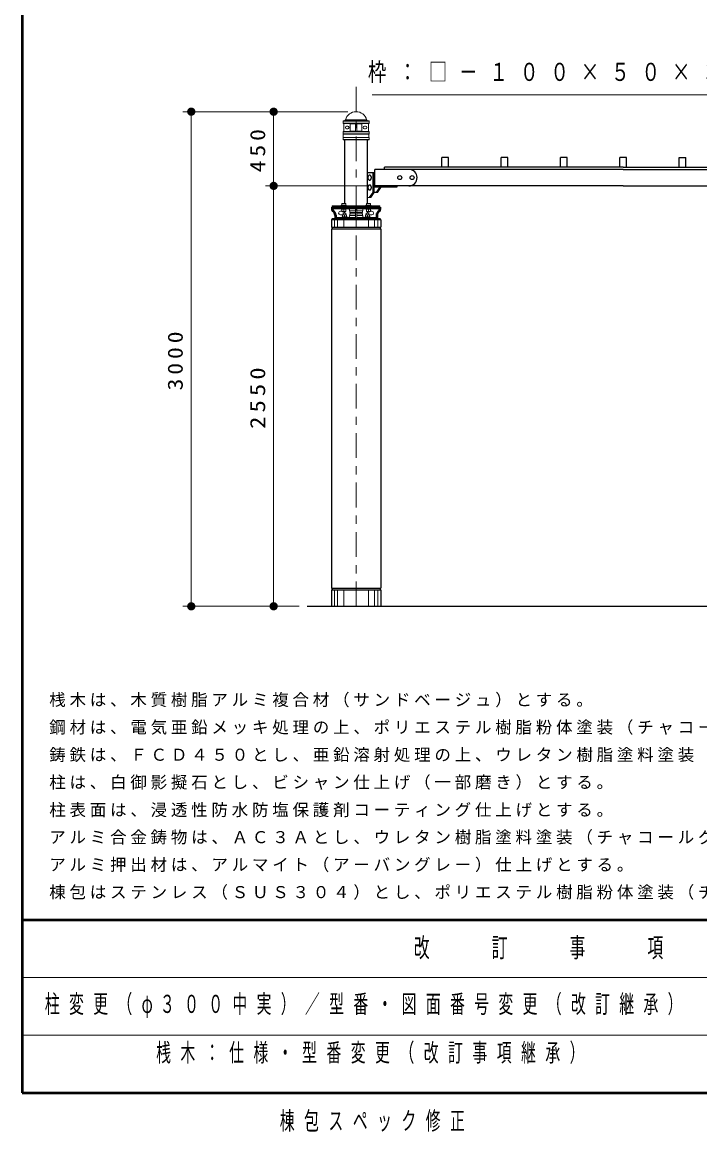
# Model space of a CAD drawing. Units: millimetres on the paper, scale 1:50. Extents: x -365 to 10, y -38 to 257.
# Drawn here: x -365 to -282.8, y -4.7 to 129.9 of the extents above; entities that cross this region are included whole.
import ezdxf

# ---------------------------------------------------------------- set-up
doc = ezdxf.new("R2010")
doc.units = ezdxf.units.MM
doc.linetypes.add('USER2', pattern=[6, 3, -1, 1, -1])
doc.layers.add('LY_1', color=7, linetype='Continuous', lineweight=13)
doc.layers.add('LY_2', color=7, linetype='Continuous', lineweight=13)
doc.styles.add('ＭＳ ゴシック', font='')
doc.styles.get('ＭＳ ゴシック').set_extended_font_data('MS Gothic')

# ---------------------------------------------------------------- blocks, each defined once
blk = doc.blocks.new('filled_dot')
at = {"color": 0, "linetype": 'Continuous', "lineweight": -2, "const_width": 1.25}
blk.add_lwpolyline([(-0.625, 0, 1), (0.625, 0, 1)], format="xyb", close=True, dxfattribs=at)

msp = doc.modelspace()

# ---------------------------------------------------------------- linework, layer by layer
at = {"layer": 'LY_1', "linetype": 'USER2'}
msp.add_line((-324.491, 59.02), (-324.491, 122.244), dxfattribs=at)
at = {"layer": 'LY_1'}
for p, q in [((-325.491, 119.02), (-345.491, 119.02)), ((-344.491, 59.02), (-344.491, 119.02)), ((-334.491, 110.02), (-334.491, 119.02)), ((-326.071, 117.882), (-326.051, 117.902)), ((-326.071, 117.882), (-322.911, 117.882)), ((-326.071, 117.882), (-326.071, 117.622)), ((-326.071, 117.622), (-326.051, 117.602)), ((-326.071, 117.622), (-322.911, 117.622)), ((-326.051, 117.902), (-322.931, 117.902)), ((-326.051, 117.602), (-322.931, 117.602)), ((-326.051, 117.602), (-325.229, 117.566)), ((-325.991, 117.597), (-325.991, 116.606)), ((-325.889, 117.902), (-325.771, 118.02)), ((-325.771, 118.02), (-323.211, 118.02)), ((-325.641, 117.252), (-325.501, 117.252)), ((-325.191, 117.564), (-324.561, 117.564)), ((-325.191, 117.526), (-325.191, 116.677)), ((-324.561, 117.562), (-324.561, 116.642)), ((-323.791, 117.564), (-324.421, 117.564)), ((-324.421, 117.562), (-324.421, 116.642)), ((-323.791, 117.526), (-323.791, 116.677)), ((-322.931, 117.602), (-323.753, 117.566)), ((-323.341, 117.252), (-323.481, 117.252)), ((-323.093, 117.902), (-323.211, 118.02)), ((-322.991, 117.597), (-322.991, 116.606)), ((-322.931, 117.902), (-322.911, 117.882)), ((-322.931, 117.602), (-322.911, 117.622)), ((-322.911, 117.882), (-322.911, 117.622)), ((-326.031, 116.602), (-326.071, 116.562)), ((-326.071, 116.562), (-326.071, 116.322)), ((-326.071, 116.562), (-322.911, 116.562)), ((-326.071, 116.322), (-326.051, 116.302)), ((-326.071, 116.322), (-322.911, 116.322)), ((-326.051, 115.902), (-326.071, 115.882)), ((-326.071, 115.882), (-326.071, 115.642)), ((-326.071, 115.882), (-322.911, 115.882)), ((-326.051, 116.302), (-326.051, 115.902)), ((-326.051, 116.302), (-322.931, 116.302)), ((-326.051, 115.902), (-322.931, 115.902)), ((-326.031, 116.602), (-325.229, 116.637)), ((-326.031, 116.602), (-322.951, 116.602)), ((-325.641, 116.952), (-325.501, 116.952)), ((-325.191, 116.638), (-324.561, 116.638)), ((-323.791, 116.638), (-324.421, 116.638)), ((-322.951, 116.602), (-323.753, 116.637)), ((-323.341, 116.952), (-323.481, 116.952)), ((-322.951, 116.602), (-322.911, 116.562)), ((-322.911, 116.322), (-322.931, 116.302)), ((-322.931, 116.302), (-322.931, 115.902)), ((-322.931, 115.902), (-322.911, 115.882)), ((-322.911, 116.562), (-322.911, 116.322)), ((-322.911, 115.882), (-322.911, 115.642)), ((-326.071, 115.642), (-326.031, 115.602)), ((-326.071, 115.642), (-322.911, 115.642)), ((-326.031, 115.602), (-322.951, 115.602)), ((-322.911, 115.642), (-322.951, 115.602)), ((-323.011, 110.02), (-335.491, 110.02)), ((-334.491, 59.02), (-334.491, 110.02)), ((-325.751, 107.864), (-326.231, 107.864)), ((-326.231, 107.864), (-326.231, 107.664)), ((-325.751, 107.864), (-325.751, 107.664)), ((-323.231, 107.864), (-323.231, 107.664)), ((-322.751, 107.864), (-323.231, 107.864)), ((-322.751, 107.864), (-322.751, 107.664)), ((-321.591, 107.6), (-327.391, 107.6)), ((-327.391, 107.6), (-327.391, 107.419)), ((-327.391, 107.239), (-324.581, 107.239)), ((-326.391, 106.939), (-326.231, 106.939)), ((-326.391, 106.499), (-326.131, 106.499)), ((-326.291, 107.664), (-326.291, 107.6)), ((-325.691, 107.664), (-326.291, 107.664)), ((-326.291, 107.175), (-326.291, 107.239)), ((-326.291, 107.175), (-325.691, 107.175)), ((-326.231, 106.915), (-326.231, 107.175)), ((-326.231, 106.915), (-325.751, 106.915)), ((-326.151, 106.863), (-326.151, 106.915)), ((-326.151, 106.863), (-325.831, 106.863)), ((-326.131, 106.523), (-325.651, 106.523)), ((-326.131, 106.523), (-326.131, 106.263)), ((-325.731, 106.719), (-326.051, 106.719)), ((-326.051, 106.719), (-326.051, 106.523)), ((-325.991, 106.915), (-325.991, 107.175)), ((-325.891, 106.523), (-325.891, 106.263)), ((-325.831, 106.863), (-325.831, 106.915)), ((-325.751, 106.915), (-325.751, 107.175)), ((-325.731, 106.719), (-325.731, 106.523)), ((-325.691, 107.664), (-325.691, 107.6)), ((-325.691, 107.175), (-325.691, 107.239)), ((-325.651, 106.523), (-325.651, 106.263)), ((-325.291, 107.139), (-325.291, 107.019)), ((-325.251, 106.999), (-325.291, 107.019)), ((-325.291, 106.419), (-325.251, 106.439)), ((-325.291, 106.419), (-325.291, 106.299)), ((-324.581, 106.999), (-325.251, 106.999)), ((-325.251, 106.999), (-325.251, 106.819)), ((-325.211, 106.799), (-325.251, 106.819)), ((-325.251, 106.619), (-325.211, 106.639)), ((-325.251, 106.619), (-325.251, 106.439)), ((-324.581, 106.439), (-325.251, 106.439)), ((-324.581, 106.799), (-325.211, 106.799)), ((-325.211, 106.799), (-325.211, 106.639)), ((-324.581, 106.639), (-325.211, 106.639)), ((-324.581, 107.239), (-324.581, 106.199)), ((-324.441, 106.799), (-324.541, 106.799)), ((-324.401, 107.239), (-324.401, 106.199)), ((-321.591, 107.239), (-324.401, 107.239)), ((-324.401, 106.999), (-323.731, 106.999)), ((-324.401, 106.799), (-323.771, 106.799)), ((-324.401, 106.639), (-323.771, 106.639)), ((-324.401, 106.439), (-323.731, 106.439)), ((-323.771, 106.799), (-323.731, 106.819)), ((-323.771, 106.799), (-323.771, 106.639)), ((-323.731, 106.619), (-323.771, 106.639)), ((-323.731, 106.999), (-323.691, 107.019)), ((-323.731, 106.999), (-323.731, 106.819)), ((-323.731, 106.619), (-323.731, 106.439)), ((-323.691, 106.419), (-323.731, 106.439)), ((-323.691, 107.139), (-323.691, 107.019)), ((-323.691, 106.419), (-323.691, 106.299)), ((-322.851, 106.523), (-323.331, 106.523)), ((-323.331, 106.523), (-323.331, 106.263)), ((-323.291, 107.664), (-323.291, 107.6)), ((-322.691, 107.664), (-323.291, 107.664)), ((-323.291, 107.175), (-323.291, 107.239)), ((-322.691, 107.175), (-323.291, 107.175)), ((-323.251, 106.719), (-323.251, 106.523)), ((-322.931, 106.719), (-323.251, 106.719)), ((-323.231, 106.915), (-323.231, 107.175)), ((-322.751, 106.915), (-323.231, 106.915)), ((-323.151, 106.863), (-323.151, 106.915)), ((-322.831, 106.863), (-323.151, 106.863)), ((-323.091, 106.523), (-323.091, 106.263)), ((-322.991, 106.915), (-322.991, 107.175)), ((-322.931, 106.719), (-322.931, 106.523)), ((-322.851, 106.523), (-322.851, 106.263)), ((-322.591, 106.499), (-322.851, 106.499)), ((-322.831, 106.863), (-322.831, 106.915)), ((-322.751, 106.915), (-322.751, 107.175)), ((-322.591, 106.939), (-322.751, 106.939)), ((-322.691, 107.664), (-322.691, 107.6)), ((-322.691, 107.175), (-322.691, 107.239)), ((-321.591, 107.6), (-321.591, 107.419)), ((-327.116, 105.92), (-327.116, 105.019)), ((-326.991, 106.199), (-324.581, 106.199)), ((-326.741, 105.92), (-326.741, 105.019)), ((-326.191, 106.263), (-325.591, 106.263)), ((-326.191, 106.263), (-326.191, 106.199)), ((-325.991, 105.92), (-325.991, 105.019)), ((-325.591, 106.263), (-325.591, 106.199)), ((-324.491, 105.92), (-324.491, 105.019)), ((-321.991, 106.199), (-324.401, 106.199)), ((-323.391, 106.263), (-323.391, 106.199)), ((-323.391, 106.263), (-322.791, 106.263)), ((-322.991, 105.92), (-322.991, 105.019)), ((-322.791, 106.263), (-322.791, 106.199)), ((-322.241, 105.92), (-322.241, 105.019)), ((-321.866, 105.92), (-321.866, 105.019)), ((-327.116, 61.02), (-327.116, 59.02)), ((-326.741, 61.02), (-326.741, 59.02)), ((-325.991, 61.02), (-325.991, 59.02)), ((-324.491, 61.02), (-324.491, 59.02)), ((-322.991, 61.02), (-322.991, 59.02)), ((-322.241, 61.02), (-322.241, 59.02)), ((-321.866, 61.02), (-321.866, 59.02)), ((-331.409, 59.02), (-345.491, 59.02))]:
    msp.add_line(p, q, dxfattribs=at)
at = {"layer": 'LY_1', "lineweight": 25}
for p, q in [((-325.889, 115.602), (-325.889, 107.864)), ((-323.093, 107.864), (-323.093, 115.602)), ((-292.091, 112.02), (-317.991, 112.02)), ((-292.091, 112.02), (-266.091, 112.02)), ((-292.091, 110.02), (-318.091, 110.02)), ((-292.091, 110.02), (-266.091, 110.02)), ((-330.409, 59.02), (-187.398, 59.02))]:
    msp.add_line(p, q, dxfattribs=at)
at = {"layer": 'LY_1', "color": 40, "lineweight": 25}
for p, q in [((-313.291, 113.48), (-314.091, 113.48)), ((-314.091, 112.28), (-314.091, 113.48)), ((-313.291, 112.28), (-313.291, 113.48)), ((-306.091, 113.48), (-306.891, 113.48)), ((-306.891, 112.28), (-306.891, 113.48)), ((-306.091, 112.28), (-306.091, 113.48)), ((-298.891, 113.48), (-299.691, 113.48)), ((-299.691, 112.28), (-299.691, 113.48)), ((-298.891, 112.28), (-298.891, 113.48)), ((-291.691, 113.48), (-292.491, 113.48)), ((-292.491, 112.28), (-292.491, 113.48)), ((-291.691, 112.28), (-291.691, 113.48)), ((-285.291, 113.48), (-284.491, 113.48)), ((-285.291, 112.28), (-285.291, 113.48)), ((-284.491, 112.28), (-284.491, 113.48)), ((-292.091, 112.28), (-321.031, 112.28)), ((-321.031, 112.02), (-321.031, 112.28)), ((-292.091, 112.28), (-263.151, 112.28))]:
    msp.add_line(p, q, dxfattribs=at)
at = {"layer": 'LY_1', "color": 4, "lineweight": 25}
for p, q in [((-322.211, 109.9), (-322.211, 112.02)), ((-318.091, 112.02), (-322.211, 112.02)), ((-322.211, 111.62), (-323.093, 111.62)), ((-322.423, 109.22), (-322.423, 111.62)), ((-322.296, 109.22), (-322.296, 111.62)), ((-322.848, 108.62), (-322.423, 109.22)), ((-322.72, 108.62), (-322.296, 109.22)), ((-321.9, 109.22), (-322.423, 109.22)), ((-318.091, 110.02), (-322.211, 110.02)), ((-322.211, 109.9), (-319.491, 109.9)), ((-322.028, 109.22), (-321.603, 109.82)), ((-321.9, 109.22), (-321.476, 109.82)), ((-321.603, 109.82), (-321.603, 109.9)), ((-321.476, 109.82), (-321.603, 109.82)), ((-321.476, 109.82), (-321.476, 109.9)), ((-319.491, 109.9), (-319.491, 110.02)), ((-327.406, 106.02), (-327.491, 105.92)), ((-321.491, 105.92), (-327.491, 105.92)), ((-327.491, 105.919), (-327.491, 105.019)), ((-327.491, 105.019), (-321.491, 105.019)), ((-321.577, 106.019), (-327.405, 106.019)), ((-327.405, 105.019), (-327.405, 104.819)), ((-321.576, 106.021), (-321.49, 105.921)), ((-321.576, 105.019), (-321.576, 104.819)), ((-321.491, 105.919), (-321.491, 105.019)), ((-327.491, 104.819), (-327.491, 61.22)), ((-327.491, 104.819), (-321.491, 104.819)), ((-321.491, 104.819), (-321.491, 61.22)), ((-327.491, 61.22), (-321.491, 61.22)), ((-327.491, 61.02), (-327.491, 59.02)), ((-327.491, 61.02), (-321.491, 61.02)), ((-327.405, 61.22), (-327.405, 61.02)), ((-321.576, 61.22), (-321.576, 61.02)), ((-321.491, 61.02), (-321.491, 59.02))]:
    msp.add_line(p, q, dxfattribs=at)
at = {"layer": 'LY_1', "color": 4}
msp.add_line((-322.72, 108.62), (-323.093, 108.62), dxfattribs=at)
at = {"layer": 'LY_1', "color": 140, "lineweight": 50}
for p, q in [((-327.391, 107.419), (-327.391, 107.136)), ((-327.391, 107.419), (-321.591, 107.419)), ((-326.991, 106.479), (-326.991, 106.019)), ((-321.991, 106.479), (-321.991, 106.019)), ((-321.591, 107.419), (-321.591, 107.136)), ((-326.991, 106.019), (-321.991, 106.019))]:
    msp.add_line(p, q, dxfattribs=at)
at = {"layer": 'LY_1'}
msp.add_lwpolyline([(-269.325, 110.743), (-279.605, 121.078), (-322.542, 121.078)], dxfattribs=at)
at = {"layer": 'LY_1', "color": 4, "lineweight": 25}
for points in [[(-322.848, 111.32), (-322.866, 111.318), (-322.884, 111.315), (-322.902, 111.309), (-322.92, 111.301), (-322.937, 111.291), (-322.954, 111.279), (-322.969, 111.265), (-322.984, 111.249), (-322.998, 111.232), (-323.01, 111.212), (-323.021, 111.192), (-323.031, 111.17), (-323.04, 111.146), (-323.047, 111.122), (-323.052, 111.097), (-323.056, 111.072), (-323.059, 111.046), (-323.06, 111.02), (-323.059, 110.993), (-323.056, 110.967), (-323.052, 110.942), (-323.047, 110.917), (-323.04, 110.893), (-323.031, 110.87), (-323.021, 110.847), (-323.01, 110.827), (-322.998, 110.807), (-322.984, 110.79), (-322.969, 110.774), (-322.954, 110.76), (-322.937, 110.748), (-322.92, 110.738), (-322.902, 110.73), (-322.884, 110.724), (-322.866, 110.721), (-322.848, 110.72), (-322.829, 110.721), (-322.811, 110.724), (-322.793, 110.73), (-322.775, 110.738), (-322.758, 110.748), (-322.741, 110.76), (-322.726, 110.774), (-322.711, 110.79), (-322.698, 110.807), (-322.685, 110.827), (-322.674, 110.847), (-322.664, 110.87), (-322.655, 110.893), (-322.648, 110.917), (-322.643, 110.942), (-322.639, 110.967), (-322.636, 110.993), (-322.635, 111.02), (-322.636, 111.046), (-322.639, 111.072), (-322.643, 111.097), (-322.648, 111.122), (-322.655, 111.146), (-322.664, 111.17), (-322.674, 111.192), (-322.685, 111.212), (-322.698, 111.232), (-322.711, 111.249), (-322.726, 111.265), (-322.741, 111.279), (-322.758, 111.291), (-322.775, 111.301), (-322.793, 111.309), (-322.811, 111.315), (-322.829, 111.318)], [(-322.848, 110.12), (-322.866, 110.118), (-322.884, 110.115), (-322.902, 110.109), (-322.92, 110.101), (-322.937, 110.091), (-322.954, 110.079), (-322.969, 110.065), (-322.984, 110.049), (-322.998, 110.032), (-323.01, 110.012), (-323.021, 109.992), (-323.031, 109.97), (-323.04, 109.946), (-323.047, 109.922), (-323.052, 109.897), (-323.056, 109.872), (-323.059, 109.846), (-323.06, 109.82), (-323.059, 109.793), (-323.056, 109.767), (-323.052, 109.742), (-323.047, 109.717), (-323.04, 109.693), (-323.031, 109.67), (-323.021, 109.647), (-323.01, 109.627), (-322.998, 109.607), (-322.984, 109.59), (-322.969, 109.574), (-322.954, 109.56), (-322.937, 109.548), (-322.92, 109.538), (-322.902, 109.53), (-322.884, 109.524), (-322.866, 109.521), (-322.848, 109.52), (-322.829, 109.521), (-322.811, 109.524), (-322.793, 109.53), (-322.775, 109.538), (-322.758, 109.548), (-322.741, 109.56), (-322.726, 109.574), (-322.711, 109.59), (-322.698, 109.607), (-322.685, 109.627), (-322.674, 109.647), (-322.664, 109.67), (-322.655, 109.693), (-322.648, 109.717), (-322.643, 109.742), (-322.639, 109.767), (-322.636, 109.793), (-322.635, 109.82), (-322.636, 109.846), (-322.639, 109.872), (-322.643, 109.897), (-322.648, 109.922), (-322.655, 109.946), (-322.664, 109.97), (-322.674, 109.992), (-322.685, 110.012), (-322.698, 110.032), (-322.711, 110.049), (-322.726, 110.065), (-322.741, 110.079), (-322.758, 110.091), (-322.775, 110.101), (-322.793, 110.109), (-322.811, 110.115), (-322.829, 110.118)]]:
    msp.add_lwpolyline(points, close=True, dxfattribs=at)
for centre in [(-319.191, 111.02), (-317.691, 111.02)]:
    msp.add_circle(centre, 0.24, dxfattribs=at)
at = {"layer": 'LY_1'}
for centre, radius, start, end in [((-324.491, 117.7), 1.319, 14.00253, 165.99746), ((-325.641, 117.102), 0.15, 90, 270), ((-325.501, 117.102), 0.15, 270, 90), ((-325.231, 117.526), 0.04, 0, 87.5), ((-324.601, 117.562), 0.04, 0, 90), ((-324.381, 117.562), 0.04, 90, 180), ((-323.751, 117.526), 0.04, 92.5, 180), ((-323.481, 117.102), 0.15, 90, 270), ((-323.341, 117.102), 0.15, 270, 90), ((-325.231, 116.677), 0.04, 272.5, 0), ((-324.601, 116.642), 0.04, 270, 0), ((-324.381, 116.642), 0.04, 180, 270), ((-323.751, 116.677), 0.04, 180, 267.5), ((-326.391, 106.719), 0.22, 90.00001, 267.3386), ((-326.091, 106.719), 0.22, 0.00016, 40.88696), ((-325.391, 107.139), 0.1, 0, 90), ((-323.591, 107.139), 0.1, 89.99999, 180), ((-322.891, 106.719), 0.22, 139.11303, 179.99984), ((-322.591, 106.719), 0.22, 270, 90), ((-325.391, 106.299), 0.1, 270, 0), ((-323.591, 106.299), 0.1, 179.99999, 270)]:
    msp.add_arc(centre, radius, start, end, dxfattribs=at)
at = {"layer": 'LY_1', "color": 4, "lineweight": 25}
msp.add_arc((-318.091, 111.02), 1, 270, 90, dxfattribs=at)
at = {"layer": 'LY_1', "color": 140, "lineweight": 50}
for centre, radius, start, end in [((-327.191, 107.136), 0.2, 180, 242.74229), ((-327.529, 106.479), 0.538, 0, 62.74229), ((-321.453, 106.479), 0.538, 117.25771, 179.99999), ((-321.791, 107.136), 0.2, 297.25771, 0)]:
    msp.add_arc(centre, radius, start, end, dxfattribs=at)
at = {"layer": 'LY_2', "lineweight": 50}
for p, q in [((-365, 257), (-365, 0)), ((-365, 21), (0, 21)), ((-365, 0), (0, 0))]:
    msp.add_line(p, q, dxfattribs=at)
at = {"layer": 'LY_2'}
for p, q in [((-365, 14), (-238.5, 14)), ((-365, 7), (-238.5, 7))]:
    msp.add_line(p, q, dxfattribs=at)

# ---------------------------------------------------------------- block references
at = {"layer": 'LY_1', "xscale": 0.4, "yscale": 0.4}
for p, rotation in [((-344.491, 119.02), 270), ((-334.491, 119.02), 270), ((-334.491, 110.02), 90), ((-334.491, 110.02), 270), ((-344.491, 59.02), 90), ((-334.491, 59.02), 90)]:
    msp.add_blockref('filled_dot', p, dxfattribs=dict(at, rotation=rotation))

# ---------------------------------------------------------------- texts
at = {"layer": 'LY_1', "style": 'ＭＳ ゴシック'}
for s, insert, char_height, attachment_point in [('\\T1.64;\\W0.75;枠：□－１００×５０×３．２', (-323.06, 123.728), 2.199, 4), ('\\T1.23;桟木は、木質樹脂アルミ複合材（サンドベージュ）とする。', (-361.717, 46.764), 1.466, 7), ('\\T1.23;鋼材は、電気亜鉛メッキ処理の上、ポリエステル樹脂粉体塗装（チャコールグレー）仕上げとする。', (-361.717, 43.431), 1.466, 7), ('\\T1.23;鋳鉄は、ＦＣＤ４５０とし、亜鉛溶射処理の上、ウレタン樹脂塗料塗装（チャコールグレー）仕上げとする。', (-361.717, 40.097), 1.466, 7), ('\\T1.23;柱は、白御影擬石とし、ビシャン仕上げ（一部磨き）とする。', (-361.717, 36.764), 1.466, 7), ('\\T1.23;柱表面は、浸透性防水防塩保護剤コーティング仕上げとする。', (-361.717, 33.431), 1.466, 7), ('\\T1.23;アルミ合金鋳物は、ＡＣ３Ａとし、ウレタン樹脂塗料塗装（チャコールグレー）仕上げとする。', (-361.717, 30.097), 1.466, 7), ('\\T1.23;アルミ押出材は、アルマイト（アーバングレー）仕上げとする。', (-361.717, 26.764), 1.466, 7), ('\\T1.23;棟包はステンレス（ＳＵＳ３０４）とし、ポリエステル樹脂粉体塗装（チャコールグレー）仕上げとする。', (-361.717, 23.431), 1.466, 7), ('\\T1.63;\\W0.6;柱変更（φ３００中実）／型番・図面番号変更（改訂継承）', (-362.25, 10.5), 2.199, 4), ('\\T1.64;\\W0.6;桟木：仕様・型番変更（改訂事項継承）', (-348.75, 6), 2.199, 1), ('\\T1.64;\\W0.6;棟包スペック修正', (-333.75, -3.5), 2.199, 4)]:
    msp.add_mtext(s, dxfattribs=dict(at, insert=insert, char_height=char_height, attachment_point=attachment_point))
at = {"layer": 'LY_1', "char_height": 1.833, "attachment_point": 8, "rotation": 90, "style": 'ＭＳ ゴシック'}
for s, insert in [('\\T1.33;\\W1.15;450', (-335.491, 114.52)), ('\\T1.33;\\W1.15;3000', (-345.491, 89.02)), ('\\T1.33;\\W1.2;2550', (-335.491, 84.52))]:
    msp.add_mtext(s, dxfattribs=dict(at, insert=insert))
at = {"layer": 'LY_2', "color": 4, "insert": (-301.75, 17.5), "char_height": 2.346, "attachment_point": 5, "style": 'ＭＳ ゴシック'}
msp.add_mtext('\\T1.64;\\W0.6;改\u3000\u3000訂\u3000\u3000事\u3000\u3000項', dxfattribs=at)

doc.saveas('drawing.dxf')
